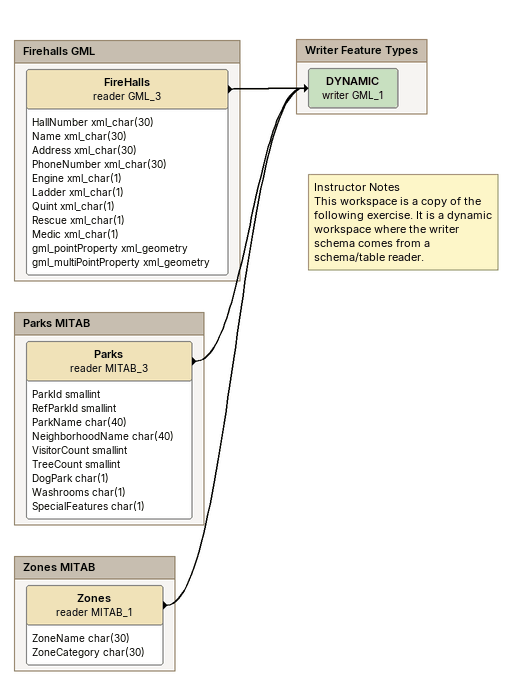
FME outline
Note: Instructor Notes / This workspace is a copy of the following exercise. It is a dynamic workspace where the writer schema comes from a schema/table reader.

Bookmark: Firehalls GML
FireHalls (reader GML_3)
    attributes: HallNumber xml_char(30), Name xml_char(30), Address xml_char(30), PhoneNumber xml_char(30), Engine xml_char(1), Ladder xml_char(1), Quint xml_char(1), Rescue xml_char(1), Medic xml_char(1), gml_pointProperty xml_geometry, gml_multiPointProperty xml_geometry
    -> DYNAMIC (writer GML_1)

Bookmark: Parks MITAB
Parks (reader MITAB_3)
    attributes: ParkId smallint, RefParkId smallint, ParkName char(40), NeighborhoodName char(40), VisitorCount smallint, TreeCount smallint, DogPark char(1), Washrooms char(1), SpecialFeatures char(1)
    -> DYNAMIC (writer GML_1)

Bookmark: Zones MITAB
Zones (reader MITAB_1)
    attributes: ZoneName char(30), ZoneCategory char(30)
    -> DYNAMIC (writer GML_1)

Bookmark: Writer Feature Types
DYNAMIC (writer GML_1)
